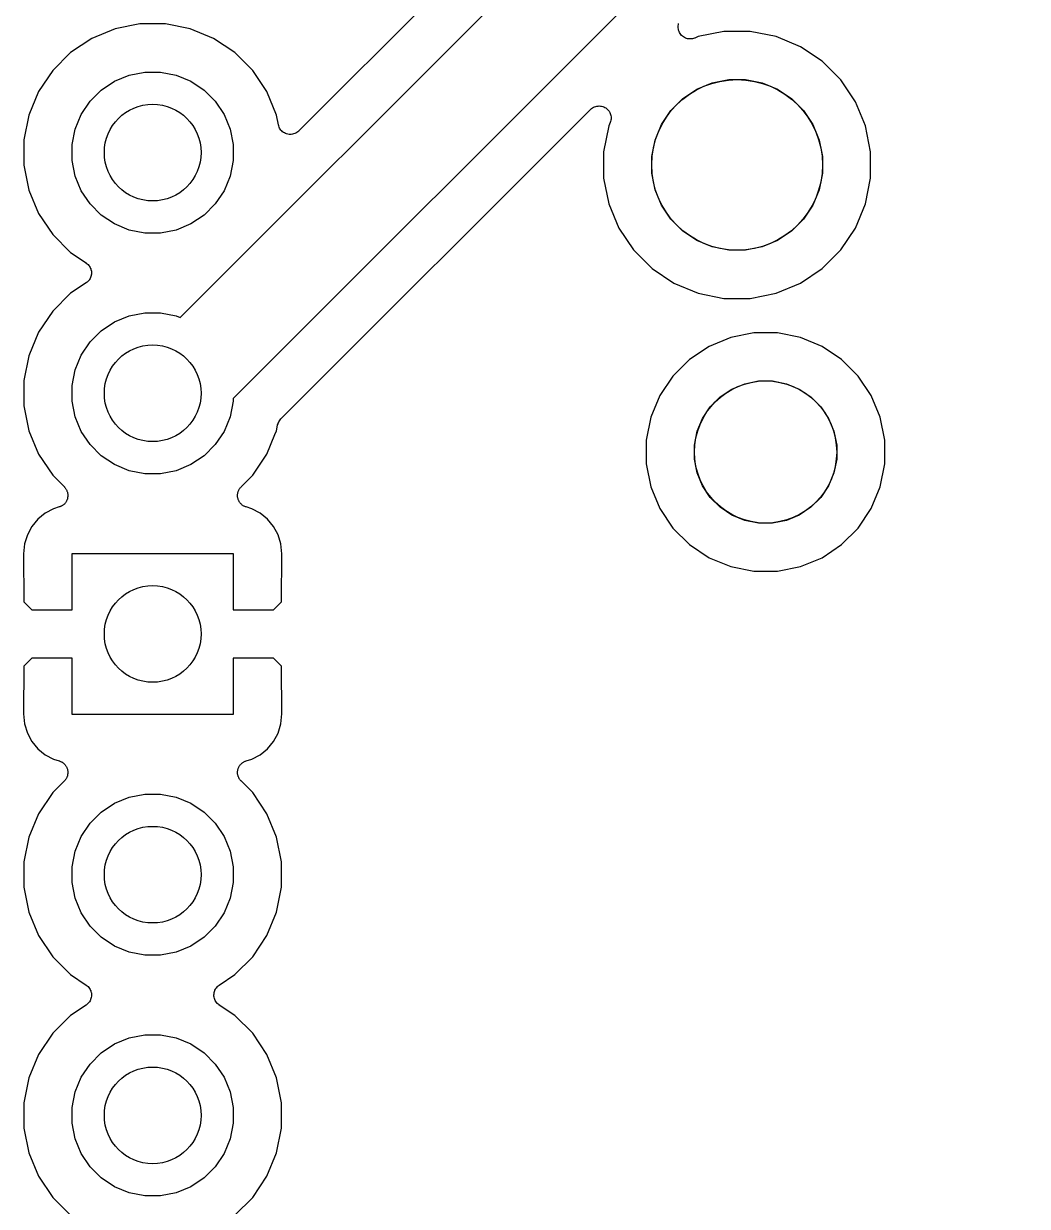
# Model space of a CAD drawing. Extents: x 191 to 259.8, y -137.9 to -38.6.
# Drawn here: x 220.89 to 231.48, y -75.89 to -63.41 of the extents above; entities that cross this region are included whole.
import ezdxf

# ---------------------------------------------------------------- set-up
doc = ezdxf.new("R2010")
doc.units = 0
doc.layers.add('BLACK', color=7, linetype='CONTINUOUS')

msp = doc.modelspace()

# ---------------------------------------------------------------- linework, layer by layer
at = {"layer": 'BLACK', "linetype": 'CONTINUOUS'}
for p, q in [((230.095, -58.2377), (223.791, -64.5418)), ((222.541, -66.5103), (230.64, -58.4109)), ((231.476, -58.9889), (223.1, -67.3651)), ((221.854, -63.4642), (221.607, -63.5666)), ((222.116, -63.412), (221.854, -63.4642)), ((222.384, -63.412), (222.116, -63.412)), ((222.646, -63.4642), (222.384, -63.412)), ((222.893, -63.5666), (222.646, -63.4642)), ((227.792, -63.4432), (227.794, -63.431)), ((227.792, -63.4433), (227.792, -63.4432)), ((227.792, -63.4434), (227.792, -63.4433)), ((227.793, -63.4551), (227.792, -63.4434)), ((227.795, -63.4679), (227.793, -63.4551)), ((227.794, -63.431), (227.795, -63.4188)), ((227.795, -63.4185), (227.798, -63.4066)), ((227.795, -63.4187), (227.795, -63.4185)), ((227.795, -63.4188), (227.795, -63.4187)), ((227.795, -63.468), (227.795, -63.4679)), ((227.795, -63.4681), (227.795, -63.468)), ((227.798, -63.4792), (227.795, -63.4681)), ((227.802, -63.4916), (227.798, -63.4792)), ((227.802, -63.4917), (227.802, -63.4916)), ((227.802, -63.4919), (227.802, -63.4917)), ((227.807, -63.5028), (227.802, -63.4919)), ((227.813, -63.5136), (227.807, -63.5028)), ((227.813, -63.5137), (227.813, -63.5136)), ((227.813, -63.5138), (227.813, -63.5137)), ((227.821, -63.5236), (227.813, -63.5138)), ((227.829, -63.5329), (227.821, -63.5236)), ((228.276, -63.492), (228.004, -63.5461)), ((228.554, -63.492), (228.276, -63.492)), ((228.826, -63.5461), (228.554, -63.492)), ((221.607, -63.5666), (221.384, -63.7152)), ((223.116, -63.7152), (222.893, -63.5666)), ((227.829, -63.533), (227.829, -63.5329)), ((227.838, -63.5408), (227.829, -63.533)), ((227.829, -63.533), (227.829, -63.533)), ((227.848, -63.5488), (227.838, -63.5408)), ((227.848, -63.5489), (227.848, -63.5488)), ((227.848, -63.5488), (227.848, -63.5488)), ((227.859, -63.5547), (227.848, -63.5489)), ((227.869, -63.5607), (227.859, -63.5547)), ((227.87, -63.5607), (227.869, -63.5607)), ((227.87, -63.5608), (227.87, -63.5607)), ((227.881, -63.5644), (227.87, -63.5608)), ((227.893, -63.5681), (227.881, -63.5644)), ((227.893, -63.5682), (227.893, -63.5681)), ((227.905, -63.5695), (227.893, -63.5682)), ((227.893, -63.5682), (227.893, -63.5682)), ((227.918, -63.5709), (227.905, -63.5695)), ((227.93, -63.5698), (227.918, -63.5709)), ((227.918, -63.5709), (227.918, -63.5708)), ((227.918, -63.5708), (227.918, -63.5709)), ((227.942, -63.5687), (227.93, -63.5698)), ((227.943, -63.5687), (227.942, -63.5687)), ((227.954, -63.5653), (227.943, -63.5687)), ((227.943, -63.5687), (227.943, -63.5687)), ((227.966, -63.5619), (227.954, -63.5653)), ((227.968, -63.5612), (227.966, -63.5618)), ((227.966, -63.5618), (227.966, -63.5618)), ((227.966, -63.5618), (227.966, -63.5618)), ((227.966, -63.5618), (227.966, -63.5619)), ((228.004, -63.5461), (227.968, -63.5612)), ((229.082, -63.6522), (228.826, -63.5461)), ((229.313, -63.8063), (229.082, -63.6522)), ((221.384, -63.7152), (221.195, -63.9043)), ((223.305, -63.9043), (223.116, -63.7152)), ((229.509, -64.0025), (229.313, -63.8063)), ((221.195, -63.9043), (221.047, -64.1267)), ((221.708, -64.1098), (221.847, -64.0167)), ((221.847, -64.0167), (222.002, -63.9527)), ((222.002, -63.9527), (222.166, -63.92)), ((222.166, -63.92), (222.334, -63.92)), ((222.334, -63.92), (222.498, -63.9527)), ((222.498, -63.9527), (222.653, -64.0167)), ((222.653, -64.0167), (222.792, -64.1098)), ((223.453, -64.1267), (223.305, -63.9043)), ((228.152, -64.0346), (228.326, -64)), ((228.326, -64), (228.504, -64)), ((228.504, -64), (228.678, -64.0346)), ((229.663, -64.2331), (229.509, -64.0025)), ((221.047, -64.1267), (220.944, -64.3739)), ((221.59, -64.2282), (221.708, -64.1098)), ((222.792, -64.1098), (222.91, -64.2282)), ((223.556, -64.3739), (223.453, -64.1267)), ((227.841, -64.2009), (227.989, -64.1024)), ((227.989, -64.1024), (228.152, -64.0346)), ((228.678, -64.0346), (228.841, -64.1024)), ((228.841, -64.1024), (228.989, -64.2009)), ((221.497, -64.3674), (221.59, -64.2282)), ((222.91, -64.2282), (223.003, -64.3674)), ((227.716, -64.3263), (227.841, -64.2009)), ((228.989, -64.2009), (229.114, -64.3263)), ((229.769, -64.4893), (229.663, -64.2331)), ((220.944, -64.3739), (220.892, -64.6363)), ((221.433, -64.5221), (221.497, -64.3674)), ((223.003, -64.3674), (223.067, -64.5221)), ((223.576, -64.4768), (223.556, -64.3739)), ((223.603, -67.581), (226.869, -64.3145)), ((226.869, -64.3145), (226.87, -64.3134)), ((226.87, -64.3132), (226.88, -64.3055)), ((226.87, -64.3134), (226.87, -64.3132)), ((226.87, -64.3134), (226.87, -64.3134)), ((226.87, -64.3134), (226.87, -64.3134)), ((226.88, -64.3055), (226.89, -64.2979)), ((226.89, -64.2978), (226.901, -64.2919)), ((226.89, -64.2979), (226.89, -64.2978)), ((226.89, -64.2978), (226.89, -64.2978)), ((226.901, -64.2919), (226.911, -64.2864)), ((226.911, -64.2864), (226.912, -64.2864)), ((226.912, -64.2863), (226.924, -64.2829)), ((226.912, -64.2864), (226.912, -64.2863)), ((226.924, -64.2829), (226.935, -64.2795)), ((226.935, -64.2795), (226.936, -64.2794)), ((226.935, -64.2795), (226.935, -64.2795)), ((226.936, -64.2794), (226.948, -64.2784)), ((226.948, -64.2784), (226.96, -64.2773)), ((226.96, -64.2773), (226.96, -64.2773)), ((226.96, -64.2773), (226.96, -64.2773)), ((226.96, -64.2773), (226.973, -64.2787)), ((226.973, -64.2787), (226.985, -64.2799)), ((226.985, -64.2799), (226.985, -64.2799)), ((226.985, -64.2799), (226.985, -64.2799)), ((226.985, -64.2799), (226.997, -64.2838)), ((226.997, -64.2838), (227.008, -64.2873)), ((227.008, -64.2873), (227.008, -64.2873)), ((227.008, -64.2873), (227.008, -64.2874)), ((227.008, -64.2874), (227.019, -64.2932)), ((227.019, -64.2932), (227.03, -64.2991)), ((227.03, -64.2991), (227.03, -64.2992)), ((227.03, -64.2992), (227.03, -64.2992)), ((227.03, -64.2992), (227.04, -64.3072)), ((227.04, -64.3072), (227.049, -64.3149)), ((227.049, -64.3149), (227.049, -64.315)), ((227.049, -64.315), (227.049, -64.3151)), ((227.049, -64.3151), (227.057, -64.3249)), ((227.057, -64.3249), (227.065, -64.3342)), ((227.065, -64.3342), (227.065, -64.3343)), ((227.065, -64.3343), (227.065, -64.3344)), ((227.065, -64.3344), (227.071, -64.3456)), ((227.071, -64.3456), (227.076, -64.3561)), ((227.076, -64.3561), (227.076, -64.3562)), ((227.076, -64.3562), (227.076, -64.3563)), ((227.076, -64.3563), (227.08, -64.3686)), ((227.08, -64.3686), (227.083, -64.3798)), ((227.083, -64.3798), (227.084, -64.3799)), ((227.084, -64.3799), (227.084, -64.38)), ((227.084, -64.38), (227.085, -64.393)), ((227.085, -64.393), (227.086, -64.4045)), ((227.617, -64.4737), (227.716, -64.3263)), ((229.114, -64.3263), (229.213, -64.4737)), ((221.4, -64.6863), (221.433, -64.5221)), ((223.067, -64.5221), (223.1, -64.6863)), ((223.58, -64.4886), (223.576, -64.4768)), ((223.583, -64.5), (223.58, -64.4886)), ((223.583, -64.5003), (223.583, -64.5)), ((223.583, -64.5005), (223.583, -64.5003)), ((223.589, -64.5112), (223.583, -64.5005)), ((223.595, -64.5219), (223.589, -64.5112)), ((223.595, -64.5222), (223.595, -64.5219)), ((223.595, -64.5224), (223.595, -64.5222)), ((223.603, -64.5318), (223.595, -64.5224)), ((227.061, -64.4893), (227.007, -64.7613)), ((227.076, -64.4529), (227.061, -64.4893)), ((227.08, -64.4413), (227.076, -64.4529)), ((227.083, -64.4294), (227.08, -64.4413)), ((227.085, -64.4174), (227.083, -64.4292)), ((227.083, -64.4292), (227.083, -64.4293)), ((227.083, -64.4293), (227.083, -64.4294)), ((227.086, -64.4047), (227.085, -64.4174)), ((227.086, -64.4045), (227.086, -64.4046)), ((227.086, -64.4046), (227.086, -64.4047)), ((227.55, -64.6375), (227.617, -64.4737)), ((229.213, -64.4737), (229.28, -64.6375)), ((229.823, -64.7613), (229.769, -64.4893)), ((220.892, -64.6363), (220.892, -64.9038)), ((223.61, -64.5412), (223.603, -64.5318)), ((223.611, -64.5414), (223.61, -64.5412)), ((223.611, -64.5416), (223.611, -64.5414)), ((223.62, -64.5494), (223.611, -64.5416)), ((223.629, -64.5571), (223.62, -64.5494)), ((223.63, -64.5572), (223.629, -64.5571)), ((223.63, -64.5574), (223.63, -64.5572)), ((223.641, -64.5632), (223.63, -64.5574)), ((223.651, -64.5689), (223.641, -64.5632)), ((223.651, -64.569), (223.651, -64.5689)), ((223.652, -64.5691), (223.651, -64.569)), ((223.663, -64.5727), (223.652, -64.5691)), ((223.675, -64.5763), (223.663, -64.5727)), ((223.675, -64.5764), (223.675, -64.5763)), ((223.675, -64.5765), (223.675, -64.5764)), ((223.688, -64.5777), (223.675, -64.5765)), ((223.7, -64.579), (223.688, -64.5777)), ((223.712, -64.5779), (223.7, -64.579)), ((223.7, -64.579), (223.7, -64.579)), ((223.7, -64.579), (223.7, -64.579)), ((223.724, -64.5769), (223.712, -64.5779)), ((223.725, -64.5768), (223.724, -64.5768)), ((223.724, -64.5768), (223.724, -64.5769)), ((223.736, -64.5733), (223.725, -64.5768)), ((223.748, -64.5699), (223.736, -64.5733)), ((223.749, -64.5697), (223.748, -64.5698)), ((223.748, -64.5698), (223.748, -64.5699)), ((223.759, -64.5641), (223.749, -64.5697)), ((223.77, -64.5585), (223.759, -64.5641)), ((223.78, -64.5507), (223.77, -64.5582)), ((223.77, -64.5582), (223.77, -64.5584)), ((223.77, -64.5584), (223.77, -64.5585)), ((223.789, -64.5431), (223.78, -64.5507)), ((223.79, -64.5427), (223.789, -64.5431)), ((223.791, -64.5418), (223.79, -64.5427)), ((223.79, -64.5427), (223.79, -64.5427)), ((223.79, -64.5427), (223.79, -64.5427)), ((227.515, -64.8114), (227.55, -64.6375)), ((229.28, -64.6375), (229.315, -64.8114)), ((221.4, -64.8537), (221.4, -64.6863)), ((223.1, -64.6863), (223.1, -64.8537)), ((227.007, -64.7613), (227.007, -65.0387)), ((229.823, -65.0387), (229.823, -64.7613)), ((221.433, -65.0179), (221.4, -64.8537)), ((223.1, -64.8537), (223.067, -65.0179)), ((227.515, -64.9886), (227.515, -64.8114)), ((229.315, -64.8114), (229.315, -64.9886)), ((220.892, -64.9038), (220.944, -65.1661)), ((221.497, -65.1726), (221.433, -65.0179)), ((223.067, -65.0179), (223.003, -65.1726)), ((227.55, -65.1625), (227.515, -64.9886)), ((229.315, -64.9886), (229.28, -65.1625)), ((227.007, -65.0387), (227.061, -65.3107)), ((229.769, -65.3107), (229.823, -65.0387)), ((220.944, -65.1661), (221.047, -65.4133)), ((221.59, -65.3118), (221.497, -65.1726)), ((223.003, -65.1726), (222.91, -65.3118)), ((227.617, -65.3263), (227.55, -65.1625)), ((229.28, -65.1625), (229.213, -65.3263)), ((221.708, -65.4302), (221.59, -65.3118)), ((222.91, -65.3118), (222.792, -65.4302)), ((227.061, -65.3107), (227.167, -65.5669)), ((227.716, -65.4737), (227.617, -65.3263)), ((229.213, -65.3263), (229.114, -65.4737)), ((229.663, -65.5669), (229.769, -65.3107)), ((221.047, -65.4133), (221.195, -65.6357)), ((221.847, -65.5233), (221.708, -65.4302)), ((222.002, -65.5873), (221.847, -65.5233)), ((222.653, -65.5233), (222.498, -65.5873)), ((222.792, -65.4302), (222.653, -65.5233)), ((227.841, -65.5991), (227.716, -65.4737)), ((229.114, -65.4737), (228.989, -65.5991)), ((221.195, -65.6357), (221.384, -65.8248)), ((222.166, -65.62), (222.002, -65.5873)), ((222.334, -65.62), (222.166, -65.62)), ((222.498, -65.5873), (222.334, -65.62)), ((227.167, -65.5669), (227.321, -65.7975)), ((227.989, -65.6976), (227.841, -65.5991)), ((228.989, -65.5991), (228.841, -65.6976)), ((229.509, -65.7975), (229.663, -65.5669)), ((228.152, -65.7654), (227.989, -65.6976)), ((228.326, -65.8), (228.152, -65.7654)), ((228.678, -65.7654), (228.504, -65.8)), ((228.841, -65.6976), (228.678, -65.7654)), ((221.384, -65.8248), (221.548, -65.9344)), ((227.321, -65.7975), (227.517, -65.9937)), ((228.504, -65.8), (228.326, -65.8)), ((229.313, -65.9937), (229.509, -65.7975)), ((221.548, -65.9344), (221.549, -65.935)), ((221.549, -65.935), (221.549, -65.935)), ((221.549, -65.935), (221.549, -65.935)), ((221.549, -65.935), (221.55, -65.9354)), ((221.55, -65.9354), (221.559, -65.9433)), ((221.559, -65.9433), (221.568, -65.9509)), ((221.568, -65.9509), (221.568, -65.9512)), ((221.568, -65.9512), (221.569, -65.9514)), ((221.569, -65.9514), (221.576, -65.9608)), ((221.576, -65.9608), (221.584, -65.9702)), ((221.584, -65.9702), (221.584, -65.9705)), ((221.584, -65.9705), (221.584, -65.9707)), ((221.584, -65.9707), (221.59, -65.9814)), ((221.59, -65.9814), (221.595, -65.9921)), ((221.595, -65.9921), (221.595, -65.9924)), ((221.595, -65.9924), (221.596, -65.9927)), ((221.596, -65.9927), (221.599, -66.0043)), ((221.599, -66.0043), (221.602, -66.0159)), ((221.602, -66.0159), (221.602, -66.0162)), ((221.602, -66.0162), (221.603, -66.0165)), ((221.603, -66.0165), (221.604, -66.0285)), ((227.517, -65.9937), (227.748, -66.1478)), ((229.082, -66.1478), (229.313, -65.9937)), ((221.548, -66.1456), (221.384, -66.2552)), ((221.558, -66.1379), (221.548, -66.1456)), ((221.567, -66.1303), (221.558, -66.1379)), ((221.575, -66.1205), (221.567, -66.1299)), ((221.567, -66.1299), (221.567, -66.1301)), ((221.567, -66.1301), (221.567, -66.1303)), ((221.583, -66.1113), (221.575, -66.1205)), ((221.589, -66.1), (221.583, -66.1107)), ((221.583, -66.1107), (221.583, -66.111)), ((221.583, -66.111), (221.583, -66.1113)), ((221.595, -66.0895), (221.589, -66.1)), ((221.599, -66.0772), (221.595, -66.0889)), ((221.595, -66.0889), (221.595, -66.0892)), ((221.595, -66.0892), (221.595, -66.0895)), ((221.602, -66.0659), (221.599, -66.0772)), ((221.603, -66.0532), (221.602, -66.0652)), ((221.602, -66.0652), (221.602, -66.0655)), ((221.602, -66.0655), (221.602, -66.0659)), ((221.605, -66.0412), (221.603, -66.0532)), ((221.604, -66.0285), (221.605, -66.0406)), ((221.605, -66.0406), (221.605, -66.0409)), ((221.605, -66.0409), (221.605, -66.0412)), ((227.748, -66.1478), (228.004, -66.2539)), ((228.826, -66.2539), (229.082, -66.1478)), ((221.384, -66.2552), (221.195, -66.4443)), ((228.004, -66.2539), (228.276, -66.308)), ((228.554, -66.308), (228.826, -66.2539)), ((228.276, -66.308), (228.554, -66.308)), ((221.195, -66.4443), (221.047, -66.6667)), ((221.847, -66.5567), (222.002, -66.4927)), ((222.002, -66.4927), (222.166, -66.46)), ((222.166, -66.46), (222.334, -66.46)), ((222.334, -66.46), (222.498, -66.4927)), ((222.498, -66.4927), (222.541, -66.5103)), ((221.708, -66.6498), (221.847, -66.5567)), ((221.047, -66.6667), (220.944, -66.9139)), ((221.497, -66.9074), (221.59, -66.7682)), ((221.59, -66.7682), (221.708, -66.6498)), ((228.348, -66.7203), (228.119, -66.8152)), ((228.591, -66.672), (228.348, -66.7203)), ((228.839, -66.672), (228.591, -66.672)), ((229.082, -66.7203), (228.839, -66.672)), ((229.311, -66.8152), (229.082, -66.7203)), ((228.119, -66.8152), (227.913, -66.9529)), ((229.517, -66.9528), (229.311, -66.8152)), ((220.944, -66.9139), (220.892, -67.1762)), ((221.433, -67.0621), (221.497, -66.9074)), ((227.913, -66.9529), (227.738, -67.1281)), ((229.692, -67.1281), (229.517, -66.9528)), ((221.4, -67.2263), (221.433, -67.0621)), ((227.738, -67.1281), (227.6, -67.3341)), ((229.83, -67.3341), (229.692, -67.1281)), ((220.892, -67.1762), (220.892, -67.4437)), ((221.4, -67.3937), (221.4, -67.2263)), ((228.237, -67.3474), (228.36, -67.2654)), ((228.36, -67.2654), (228.496, -67.2088)), ((228.496, -67.2088), (228.641, -67.18)), ((228.641, -67.18), (228.789, -67.18)), ((228.789, -67.18), (228.934, -67.2088)), ((228.934, -67.2088), (229.07, -67.2654)), ((229.07, -67.2654), (229.193, -67.3474)), ((221.433, -67.5579), (221.4, -67.3937)), ((223.1, -67.3937), (223.067, -67.5579)), ((223.1, -67.3651), (223.1, -67.3937)), ((227.6, -67.3341), (227.505, -67.5631)), ((228.132, -67.4519), (228.237, -67.3474)), ((229.193, -67.3474), (229.298, -67.4519)), ((229.925, -67.5631), (229.83, -67.3341)), ((220.892, -67.4437), (220.944, -67.7061)), ((228.05, -67.5747), (228.132, -67.4519)), ((229.298, -67.4519), (229.38, -67.5747)), ((221.497, -67.7126), (221.433, -67.5579)), ((223.067, -67.5579), (223.003, -67.7126)), ((223.556, -67.7061), (223.568, -67.646)), ((223.568, -67.6443), (223.572, -67.6331)), ((223.568, -67.6457), (223.568, -67.6443)), ((223.568, -67.646), (223.568, -67.6457)), ((223.568, -67.6457), (223.568, -67.6457)), ((223.568, -67.6457), (223.568, -67.6457)), ((223.572, -67.6331), (223.575, -67.622)), ((223.575, -67.6214), (223.576, -67.6207)), ((223.575, -67.622), (223.575, -67.6214)), ((223.576, -67.6207), (223.581, -67.6104)), ((223.581, -67.6104), (223.587, -67.6002)), ((223.587, -67.5996), (223.588, -67.599)), ((223.587, -67.6002), (223.587, -67.5996)), ((223.588, -67.599), (223.595, -67.5901)), ((223.595, -67.5901), (223.603, -67.581)), ((227.505, -67.5631), (227.457, -67.8061)), ((227.994, -67.7112), (228.05, -67.5747)), ((229.38, -67.5747), (229.436, -67.7112)), ((229.973, -67.8061), (229.925, -67.5631)), ((220.944, -67.7061), (221.047, -67.9533)), ((221.59, -67.8518), (221.497, -67.7126)), ((223.003, -67.7126), (222.91, -67.8518)), ((223.453, -67.9533), (223.54, -67.745)), ((223.54, -67.745), (223.556, -67.7061)), ((223.54, -67.745), (223.54, -67.745)), ((227.965, -67.8561), (227.994, -67.7112)), ((229.436, -67.7112), (229.465, -67.8561)), ((221.708, -67.9702), (221.59, -67.8518)), ((222.91, -67.8518), (222.792, -67.9702)), ((227.457, -67.8061), (227.457, -68.0539)), ((227.965, -68.0039), (227.965, -67.8561)), ((229.465, -67.8561), (229.465, -68.0039)), ((229.973, -68.0539), (229.973, -67.8061)), ((221.047, -67.9533), (221.195, -68.1757)), ((221.847, -68.0633), (221.708, -67.9702)), ((222.792, -67.9702), (222.653, -68.0633)), ((223.305, -68.1757), (223.453, -67.9533)), ((227.994, -68.1488), (227.965, -68.0039)), ((229.465, -68.0039), (229.436, -68.1488)), ((222.002, -68.1273), (221.847, -68.0633)), ((222.166, -68.16), (222.002, -68.1273)), ((222.498, -68.1273), (222.334, -68.16)), ((222.653, -68.0633), (222.498, -68.1273)), ((227.457, -68.0539), (227.505, -68.2969)), ((229.925, -68.2969), (229.973, -68.0539)), ((221.195, -68.1757), (221.318, -68.2987)), ((222.334, -68.16), (222.166, -68.16)), ((223.182, -68.2987), (223.305, -68.1757)), ((228.05, -68.2853), (227.994, -68.1488)), ((229.436, -68.1488), (229.38, -68.2853)), ((221.318, -68.2987), (221.319, -68.2999)), ((221.319, -68.2999), (221.323, -68.3046)), ((221.323, -68.3046), (221.327, -68.3088)), ((221.327, -68.3088), (221.331, -68.3142)), ((221.331, -68.3142), (221.335, -68.3193)), ((221.335, -68.3193), (221.338, -68.3246)), ((221.338, -68.3246), (221.341, -68.3295)), ((221.341, -68.3295), (221.343, -68.3355)), ((221.343, -68.3355), (221.346, -68.3413)), ((221.346, -68.3413), (221.348, -68.347)), ((221.348, -68.347), (221.35, -68.3525)), ((221.35, -68.3525), (221.351, -68.3589)), ((221.351, -68.3589), (221.353, -68.3651)), ((221.353, -68.3651), (221.354, -68.371)), ((221.354, -68.371), (221.355, -68.3768)), ((221.355, -68.3768), (221.355, -68.3833)), ((221.355, -68.3833), (221.355, -68.3898)), ((221.355, -68.3898), (221.355, -68.3957)), ((223.145, -68.375), (223.147, -68.3693)), ((223.145, -68.3816), (223.145, -68.375)), ((223.145, -68.388), (223.145, -68.3816)), ((223.145, -68.3939), (223.145, -68.388)), ((223.145, -68.3998), (223.145, -68.3939)), ((223.147, -68.3634), (223.149, -68.3571)), ((223.147, -68.3693), (223.147, -68.3634)), ((223.149, -68.3571), (223.15, -68.3508)), ((223.15, -68.3508), (223.153, -68.3453)), ((223.153, -68.3453), (223.154, -68.3397)), ((223.154, -68.3397), (223.157, -68.3339)), ((223.157, -68.3339), (223.16, -68.3279)), ((223.16, -68.3279), (223.163, -68.323)), ((223.163, -68.323), (223.166, -68.3178)), ((223.166, -68.3178), (223.17, -68.3128)), ((223.17, -68.3128), (223.174, -68.3074)), ((223.174, -68.3074), (223.178, -68.3033)), ((223.178, -68.3033), (223.182, -68.2987)), ((227.505, -68.2969), (227.6, -68.5259)), ((228.132, -68.4081), (228.05, -68.2853)), ((229.38, -68.2853), (229.298, -68.4081)), ((229.83, -68.5259), (229.925, -68.2969)), ((221.265, -68.51), (221.205, -68.5284)), ((221.271, -68.5078), (221.265, -68.51)), ((221.276, -68.5061), (221.271, -68.5078)), ((221.282, -68.503), (221.276, -68.5061)), ((221.288, -68.5005), (221.282, -68.503)), ((221.293, -68.4973), (221.288, -68.5005)), ((221.298, -68.4945), (221.293, -68.4973)), ((221.303, -68.4904), (221.298, -68.4945)), ((221.309, -68.4868), (221.303, -68.4904)), ((221.313, -68.4826), (221.309, -68.4868)), ((221.318, -68.4789), (221.313, -68.4826)), ((221.322, -68.4739), (221.318, -68.4789)), ((221.326, -68.4693), (221.322, -68.4739)), ((221.33, -68.4644), (221.326, -68.4693)), ((221.333, -68.4599), (221.33, -68.4644)), ((221.337, -68.4542), (221.333, -68.4599)), ((221.34, -68.4487), (221.337, -68.4542)), ((221.342, -68.4433), (221.34, -68.4487)), ((221.345, -68.4381), (221.342, -68.4433)), ((221.347, -68.4319), (221.345, -68.4381)), ((221.35, -68.4259), (221.347, -68.4319)), ((221.351, -68.4201), (221.35, -68.4259)), ((221.353, -68.4145), (221.351, -68.4201)), ((221.355, -68.4016), (221.353, -68.408)), ((221.353, -68.408), (221.353, -68.4145)), ((221.355, -68.3957), (221.355, -68.4016)), ((223.146, -68.4062), (223.145, -68.3998)), ((223.147, -68.4127), (223.146, -68.4062)), ((223.149, -68.4184), (223.147, -68.4127)), ((223.15, -68.4242), (223.149, -68.4184)), ((223.152, -68.4302), (223.15, -68.4242)), ((223.154, -68.4365), (223.152, -68.4302)), ((223.157, -68.4417), (223.154, -68.4365)), ((223.159, -68.4472), (223.157, -68.4417)), ((223.163, -68.4526), (223.159, -68.4472)), ((223.166, -68.4584), (223.163, -68.4526)), ((223.169, -68.463), (223.166, -68.4584)), ((223.173, -68.4679), (223.169, -68.463)), ((223.177, -68.4726), (223.173, -68.4679)), ((223.181, -68.4777), (223.177, -68.4726)), ((223.186, -68.4814), (223.181, -68.4777)), ((223.19, -68.4857), (223.186, -68.4814)), ((223.195, -68.4894), (223.19, -68.4857)), ((223.2, -68.4935), (223.195, -68.4894)), ((223.205, -68.4964), (223.2, -68.4935)), ((223.21, -68.4997), (223.205, -68.4964)), ((223.216, -68.5023), (223.21, -68.4997)), ((223.222, -68.5054), (223.216, -68.5023)), ((223.228, -68.5072), (223.222, -68.5054)), ((223.233, -68.5095), (223.228, -68.5072)), ((223.235, -68.51), (223.233, -68.5095)), ((223.295, -68.5284), (223.235, -68.51)), ((228.237, -68.5126), (228.132, -68.4081)), ((228.36, -68.5946), (228.237, -68.5126)), ((229.193, -68.5126), (229.07, -68.5946)), ((229.298, -68.4081), (229.193, -68.5126)), ((221.039, -68.6391), (220.976, -68.7164)), ((221.116, -68.5756), (221.039, -68.6391)), ((221.205, -68.5284), (221.116, -68.5756)), ((223.384, -68.5756), (223.295, -68.5284)), ((223.461, -68.6391), (223.384, -68.5756)), ((223.524, -68.7164), (223.461, -68.6391)), ((227.6, -68.5259), (227.738, -68.7319)), ((228.496, -68.6512), (228.36, -68.5946)), ((229.07, -68.5946), (228.934, -68.6512)), ((229.692, -68.7319), (229.83, -68.5259)), ((220.976, -68.7164), (220.928, -68.8047)), ((223.572, -68.8047), (223.524, -68.7164)), ((227.738, -68.7319), (227.913, -68.9071)), ((228.641, -68.68), (228.496, -68.6512)), ((228.789, -68.68), (228.641, -68.68)), ((228.934, -68.6512), (228.789, -68.68)), ((229.517, -68.9072), (229.692, -68.7319)), ((220.928, -68.8047), (220.899, -68.9004)), ((223.601, -68.9004), (223.572, -68.8047)), ((220.899, -68.9004), (220.889, -69.0059)), ((220.889, -69.0059), (220.892, -69.5114)), ((221.4, -69.596), (221.4, -69)), ((221.4, -69), (223.1, -69)), ((223.1, -69), (223.1, -69.596)), ((223.611, -69.0059), (223.601, -68.9004)), ((223.608, -69.5114), (223.611, -69.0059)), ((227.913, -68.9071), (228.119, -69.0448)), ((229.311, -69.0448), (229.517, -68.9072)), ((228.119, -69.0448), (228.348, -69.1397)), ((228.348, -69.1397), (228.591, -69.188)), ((228.839, -69.188), (229.082, -69.1397)), ((229.082, -69.1397), (229.311, -69.0448)), ((228.591, -69.188), (228.839, -69.188)), ((220.892, -69.5114), (220.976, -69.596)), ((223.524, -69.596), (223.608, -69.5114)), ((220.976, -69.596), (221.4, -69.596)), ((223.1, -69.596), (223.524, -69.596)), ((220.976, -70.104), (220.892, -70.1886)), ((221.4, -70.104), (220.976, -70.104)), ((221.4, -70.7), (221.4, -70.104)), ((223.524, -70.104), (223.1, -70.104)), ((223.1, -70.104), (223.1, -70.7)), ((223.608, -70.1886), (223.524, -70.104)), ((220.892, -70.1886), (220.889, -70.6941)), ((223.611, -70.6941), (223.608, -70.1886)), ((220.889, -70.6941), (220.899, -70.7996)), ((223.1, -70.7), (221.4, -70.7)), ((223.601, -70.7996), (223.611, -70.6941)), ((220.899, -70.7996), (220.928, -70.8953)), ((223.572, -70.8953), (223.601, -70.7996)), ((220.928, -70.8953), (220.976, -70.9836)), ((220.976, -70.9836), (221.039, -71.0609)), ((223.461, -71.0609), (223.524, -70.9836)), ((223.524, -70.9836), (223.572, -70.8953)), ((221.039, -71.0609), (221.116, -71.1244)), ((221.116, -71.1244), (221.205, -71.1716)), ((223.295, -71.1716), (223.384, -71.1244)), ((223.384, -71.1244), (223.461, -71.0609)), ((221.205, -71.1716), (221.265, -71.19)), ((221.265, -71.19), (221.267, -71.1905)), ((221.267, -71.1905), (221.272, -71.1928)), ((221.272, -71.1928), (221.278, -71.1946)), ((221.278, -71.1946), (221.284, -71.1977)), ((221.284, -71.1977), (221.29, -71.2003)), ((221.29, -71.2003), (221.295, -71.2037)), ((221.295, -71.2037), (221.3, -71.2065)), ((221.3, -71.2065), (221.305, -71.2106)), ((221.305, -71.2106), (221.31, -71.2143)), ((221.31, -71.2143), (221.314, -71.2186)), ((221.314, -71.2186), (221.319, -71.2223)), ((221.319, -71.2223), (221.323, -71.2274)), ((221.323, -71.2274), (221.327, -71.2321)), ((221.327, -71.2321), (221.331, -71.237)), ((221.331, -71.237), (221.334, -71.2416)), ((221.334, -71.2416), (221.337, -71.2474)), ((221.337, -71.2474), (221.341, -71.2528)), ((221.341, -71.2528), (221.343, -71.2583)), ((221.343, -71.2583), (221.346, -71.2635)), ((221.346, -71.2635), (221.348, -71.2698)), ((223.153, -71.2681), (223.155, -71.2619)), ((223.155, -71.2619), (223.158, -71.2567)), ((223.158, -71.2567), (223.16, -71.2513)), ((223.16, -71.2513), (223.163, -71.2458)), ((223.163, -71.2458), (223.167, -71.2401)), ((223.167, -71.2401), (223.17, -71.2356)), ((223.17, -71.2356), (223.174, -71.2307)), ((223.174, -71.2307), (223.178, -71.2261)), ((223.178, -71.2261), (223.182, -71.2211)), ((223.182, -71.2211), (223.187, -71.2174)), ((223.187, -71.2174), (223.191, -71.2132)), ((223.191, -71.2132), (223.197, -71.2096)), ((223.197, -71.2096), (223.202, -71.2055)), ((223.202, -71.2055), (223.207, -71.2027)), ((223.207, -71.2027), (223.212, -71.1995)), ((223.212, -71.1995), (223.218, -71.197)), ((223.218, -71.197), (223.224, -71.1939)), ((223.224, -71.1939), (223.229, -71.1922)), ((223.229, -71.1922), (223.235, -71.19)), ((223.235, -71.19), (223.295, -71.1716)), ((221.33, -71.3872), (221.326, -71.3926)), ((221.334, -71.3822), (221.33, -71.3872)), ((221.337, -71.377), (221.334, -71.3822)), ((221.34, -71.3721), (221.337, -71.377)), ((221.343, -71.3661), (221.34, -71.3721)), ((221.346, -71.3603), (221.343, -71.3661)), ((221.347, -71.3547), (221.346, -71.3603)), ((221.35, -71.3492), (221.347, -71.3547)), ((221.348, -71.2698), (221.35, -71.2758)), ((221.35, -71.2758), (221.351, -71.2816)), ((221.351, -71.3428), (221.35, -71.3492)), ((221.351, -71.2816), (221.353, -71.2873)), ((221.353, -71.3366), (221.351, -71.3428)), ((221.353, -71.2873), (221.354, -71.2938)), ((221.355, -71.325), (221.353, -71.3307)), ((221.353, -71.3307), (221.353, -71.3366)), ((221.354, -71.2938), (221.355, -71.3002)), ((221.355, -71.3002), (221.355, -71.3061)), ((221.355, -71.3061), (221.355, -71.312)), ((221.355, -71.312), (221.355, -71.3184)), ((221.355, -71.3184), (221.355, -71.325)), ((223.145, -71.2984), (223.147, -71.292)), ((223.145, -71.3043), (223.145, -71.2984)), ((223.145, -71.3102), (223.145, -71.3043)), ((223.145, -71.3167), (223.145, -71.3102)), ((223.145, -71.3232), (223.145, -71.3167)), ((223.146, -71.329), (223.145, -71.3232)), ((223.147, -71.3349), (223.146, -71.329)), ((223.147, -71.2855), (223.149, -71.2799)), ((223.147, -71.292), (223.147, -71.2855)), ((223.149, -71.3411), (223.147, -71.3349)), ((223.149, -71.2799), (223.15, -71.2741)), ((223.15, -71.3475), (223.149, -71.3411)), ((223.15, -71.2741), (223.153, -71.2681)), ((223.152, -71.353), (223.15, -71.3475)), ((223.154, -71.3587), (223.152, -71.353)), ((223.157, -71.3645), (223.154, -71.3587)), ((223.159, -71.3705), (223.157, -71.3645)), ((223.162, -71.3754), (223.159, -71.3705)), ((223.165, -71.3807), (223.162, -71.3754)), ((223.169, -71.3858), (223.165, -71.3807)), ((223.173, -71.3912), (223.169, -71.3858)), ((221.318, -71.4013), (221.195, -71.5243)), ((221.322, -71.3968), (221.318, -71.4013)), ((221.326, -71.3926), (221.322, -71.3968)), ((223.177, -71.3954), (223.173, -71.3912)), ((223.181, -71.4001), (223.177, -71.3954)), ((223.182, -71.4013), (223.181, -71.4001)), ((223.305, -71.5243), (223.182, -71.4013)), ((221.195, -71.5243), (221.047, -71.7467)), ((221.708, -71.7298), (221.847, -71.6367)), ((221.847, -71.6367), (222.002, -71.5727)), ((222.002, -71.5727), (222.166, -71.54)), ((222.166, -71.54), (222.334, -71.54)), ((222.334, -71.54), (222.498, -71.5727)), ((222.498, -71.5727), (222.653, -71.6367)), ((222.653, -71.6367), (222.792, -71.7298)), ((223.453, -71.7467), (223.305, -71.5243)), ((221.047, -71.7467), (220.944, -71.9939)), ((221.59, -71.8482), (221.708, -71.7298)), ((222.792, -71.7298), (222.91, -71.8482)), ((223.556, -71.9939), (223.453, -71.7467)), ((221.497, -71.9874), (221.59, -71.8482)), ((222.91, -71.8482), (223.003, -71.9874)), ((220.944, -71.9939), (220.892, -72.2562)), ((221.433, -72.1421), (221.497, -71.9874)), ((223.003, -71.9874), (223.067, -72.1421)), ((223.608, -72.2562), (223.556, -71.9939)), ((220.892, -72.2562), (220.892, -72.5237)), ((221.4, -72.3063), (221.433, -72.1421)), ((223.067, -72.1421), (223.1, -72.3063)), ((223.608, -72.5237), (223.608, -72.2562)), ((221.4, -72.4737), (221.4, -72.3063)), ((223.1, -72.3063), (223.1, -72.4737)), ((221.433, -72.6379), (221.4, -72.4737)), ((223.1, -72.4737), (223.067, -72.6379)), ((220.892, -72.5237), (220.944, -72.7861)), ((221.497, -72.7926), (221.433, -72.6379)), ((223.067, -72.6379), (223.003, -72.7926)), ((223.556, -72.7861), (223.608, -72.5237)), ((220.944, -72.7861), (221.047, -73.0333)), ((221.59, -72.9318), (221.497, -72.7926)), ((223.003, -72.7926), (222.91, -72.9318)), ((223.453, -73.0333), (223.556, -72.7861)), ((221.708, -73.0502), (221.59, -72.9318)), ((222.91, -72.9318), (222.792, -73.0502)), ((221.047, -73.0333), (221.195, -73.2557)), ((221.847, -73.1433), (221.708, -73.0502)), ((222.792, -73.0502), (222.653, -73.1433)), ((223.305, -73.2557), (223.453, -73.0333)), ((221.195, -73.2557), (221.384, -73.4448)), ((222.002, -73.2073), (221.847, -73.1433)), ((222.166, -73.24), (222.002, -73.2073)), ((222.334, -73.24), (222.166, -73.24)), ((222.498, -73.2073), (222.334, -73.24)), ((222.653, -73.1433), (222.498, -73.2073)), ((223.116, -73.4448), (223.305, -73.2557)), ((221.384, -73.4448), (221.548, -73.5544)), ((222.952, -73.5544), (223.116, -73.4448)), ((221.548, -73.5544), (221.549, -73.555)), ((221.549, -73.555), (221.549, -73.555)), ((221.549, -73.555), (221.549, -73.555)), ((221.549, -73.555), (221.55, -73.5554)), ((221.55, -73.5554), (221.559, -73.5633)), ((221.559, -73.5633), (221.568, -73.5709)), ((221.568, -73.5709), (221.568, -73.5712)), ((221.568, -73.5712), (221.569, -73.5714)), ((221.569, -73.5714), (221.576, -73.5808)), ((221.576, -73.5808), (221.584, -73.5902)), ((221.584, -73.5902), (221.584, -73.5905)), ((221.584, -73.5905), (221.584, -73.5907)), ((221.584, -73.5907), (221.59, -73.6014)), ((221.59, -73.6014), (221.595, -73.6121)), ((221.595, -73.6121), (221.595, -73.6124)), ((221.595, -73.6124), (221.596, -73.6127)), ((221.596, -73.6127), (221.599, -73.6243)), ((221.599, -73.6243), (221.602, -73.6359)), ((221.602, -73.6359), (221.602, -73.6362)), ((221.602, -73.6362), (221.603, -73.6365)), ((221.603, -73.6365), (221.604, -73.6485)), ((222.897, -73.6469), (222.898, -73.6348)), ((222.898, -73.6341), (222.901, -73.6227)), ((222.898, -73.6345), (222.898, -73.6341)), ((222.898, -73.6348), (222.898, -73.6345)), ((222.901, -73.6227), (222.905, -73.6111)), ((222.905, -73.6105), (222.911, -73.5999)), ((222.905, -73.6108), (222.905, -73.6105)), ((222.905, -73.6111), (222.905, -73.6108)), ((222.911, -73.5999), (222.917, -73.5893)), ((222.917, -73.5887), (222.925, -73.5794)), ((222.917, -73.589), (222.917, -73.5887)), ((222.917, -73.5893), (222.917, -73.589)), ((222.925, -73.5794), (222.933, -73.5701)), ((222.933, -73.5696), (222.942, -73.562)), ((222.933, -73.5699), (222.933, -73.5696)), ((222.933, -73.5701), (222.933, -73.5699)), ((222.942, -73.562), (222.952, -73.5544)), ((221.558, -73.7579), (221.548, -73.7656)), ((221.567, -73.7503), (221.558, -73.7579)), ((221.575, -73.7405), (221.567, -73.7499)), ((221.567, -73.7499), (221.567, -73.7501)), ((221.567, -73.7501), (221.567, -73.7503)), ((221.583, -73.7313), (221.575, -73.7405)), ((221.589, -73.72), (221.583, -73.7307)), ((221.583, -73.7307), (221.583, -73.731)), ((221.583, -73.731), (221.583, -73.7313)), ((221.595, -73.7095), (221.589, -73.72)), ((221.599, -73.6972), (221.595, -73.7089)), ((221.595, -73.7089), (221.595, -73.7092)), ((221.595, -73.7092), (221.595, -73.7095)), ((221.602, -73.6859), (221.599, -73.6972)), ((221.603, -73.6732), (221.602, -73.6852)), ((221.602, -73.6852), (221.602, -73.6855)), ((221.602, -73.6855), (221.602, -73.6859)), ((221.605, -73.6612), (221.603, -73.6732)), ((221.604, -73.6485), (221.605, -73.6606)), ((221.605, -73.6606), (221.605, -73.6609)), ((221.605, -73.6609), (221.605, -73.6612)), ((222.895, -73.6588), (222.897, -73.6469)), ((222.895, -73.6591), (222.895, -73.6588)), ((222.895, -73.6594), (222.895, -73.6591)), ((222.896, -73.6715), (222.895, -73.6594)), ((222.897, -73.6835), (222.896, -73.6715)), ((222.898, -73.6838), (222.897, -73.6835)), ((222.898, -73.6841), (222.898, -73.6838)), ((222.901, -73.6958), (222.898, -73.6841)), ((222.904, -73.7073), (222.901, -73.6958)), ((222.905, -73.7076), (222.904, -73.7073)), ((222.905, -73.7079), (222.905, -73.7076)), ((222.91, -73.7186), (222.905, -73.7079)), ((222.916, -73.7293), (222.91, -73.7186)), ((222.916, -73.7295), (222.916, -73.7293)), ((222.916, -73.7298), (222.916, -73.7295)), ((222.924, -73.7391), (222.916, -73.7298)), ((222.931, -73.7486), (222.924, -73.7391)), ((222.932, -73.7488), (222.931, -73.7486)), ((222.932, -73.7491), (222.932, -73.7488)), ((222.941, -73.7567), (222.932, -73.7491)), ((222.95, -73.7646), (222.941, -73.7567)), ((221.384, -73.8752), (221.195, -74.0643)), ((221.548, -73.7656), (221.384, -73.8752)), ((222.951, -73.765), (222.95, -73.7646)), ((222.952, -73.7656), (222.951, -73.765)), ((222.951, -73.765), (222.951, -73.765)), ((222.951, -73.765), (222.951, -73.765)), ((223.116, -73.8752), (222.952, -73.7656)), ((223.305, -74.0643), (223.116, -73.8752)), ((221.195, -74.0643), (221.047, -74.2867)), ((221.847, -74.1767), (222.002, -74.1127)), ((222.002, -74.1127), (222.166, -74.08)), ((222.166, -74.08), (222.334, -74.08)), ((222.334, -74.08), (222.498, -74.1127)), ((222.498, -74.1127), (222.653, -74.1767)), ((223.453, -74.2867), (223.305, -74.0643)), ((221.708, -74.2698), (221.847, -74.1767)), ((222.653, -74.1767), (222.792, -74.2698)), ((221.047, -74.2867), (220.944, -74.5339)), ((221.59, -74.3882), (221.708, -74.2698)), ((222.792, -74.2698), (222.91, -74.3882)), ((223.556, -74.5339), (223.453, -74.2867)), ((221.497, -74.5274), (221.59, -74.3882)), ((222.91, -74.3882), (223.003, -74.5274)), ((220.944, -74.5339), (220.892, -74.7963)), ((221.433, -74.6821), (221.497, -74.5274)), ((223.003, -74.5274), (223.067, -74.6821)), ((223.608, -74.7963), (223.556, -74.5339)), ((221.4, -74.8463), (221.433, -74.6821)), ((223.067, -74.6821), (223.1, -74.8463)), ((220.892, -74.7963), (220.892, -75.0637)), ((221.4, -75.0137), (221.4, -74.8463)), ((223.1, -74.8463), (223.1, -75.0137)), ((223.608, -75.0637), (223.608, -74.7963)), ((220.892, -75.0637), (220.944, -75.3261)), ((221.433, -75.1779), (221.4, -75.0137)), ((223.1, -75.0137), (223.067, -75.1779)), ((223.556, -75.3261), (223.608, -75.0637)), ((221.497, -75.3326), (221.433, -75.1779)), ((223.067, -75.1779), (223.003, -75.3326)), ((220.944, -75.3261), (221.047, -75.5733)), ((221.59, -75.4718), (221.497, -75.3326)), ((223.003, -75.3326), (222.91, -75.4718)), ((223.453, -75.5733), (223.556, -75.3261)), ((221.708, -75.5902), (221.59, -75.4718)), ((222.91, -75.4718), (222.792, -75.5902)), ((221.047, -75.5733), (221.195, -75.7957)), ((221.847, -75.6833), (221.708, -75.5902)), ((222.792, -75.5902), (222.653, -75.6833)), ((223.305, -75.7957), (223.453, -75.5733)), ((222.002, -75.7473), (221.847, -75.6833)), ((222.166, -75.78), (222.002, -75.7473)), ((222.498, -75.7473), (222.334, -75.78)), ((222.653, -75.6833), (222.498, -75.7473)), ((221.195, -75.7957), (221.384, -75.9848)), ((222.334, -75.78), (222.166, -75.78)), ((223.116, -75.9848), (223.305, -75.7957))]:
    msp.add_line(p, q, dxfattribs=at)
at = {"layer": 'BLACK'}
for centre, radius in [((228.415, -64.9), 0.9), ((222.25, -64.77), 0.51), ((222.25, -67.31), 0.51), ((228.715, -67.93), 0.75), ((222.25, -69.85), 0.51), ((222.25, -72.39), 0.51), ((222.25, -74.93), 0.51)]:
    msp.add_circle(centre, radius, dxfattribs=at)

doc.saveas('drawing.dxf')
